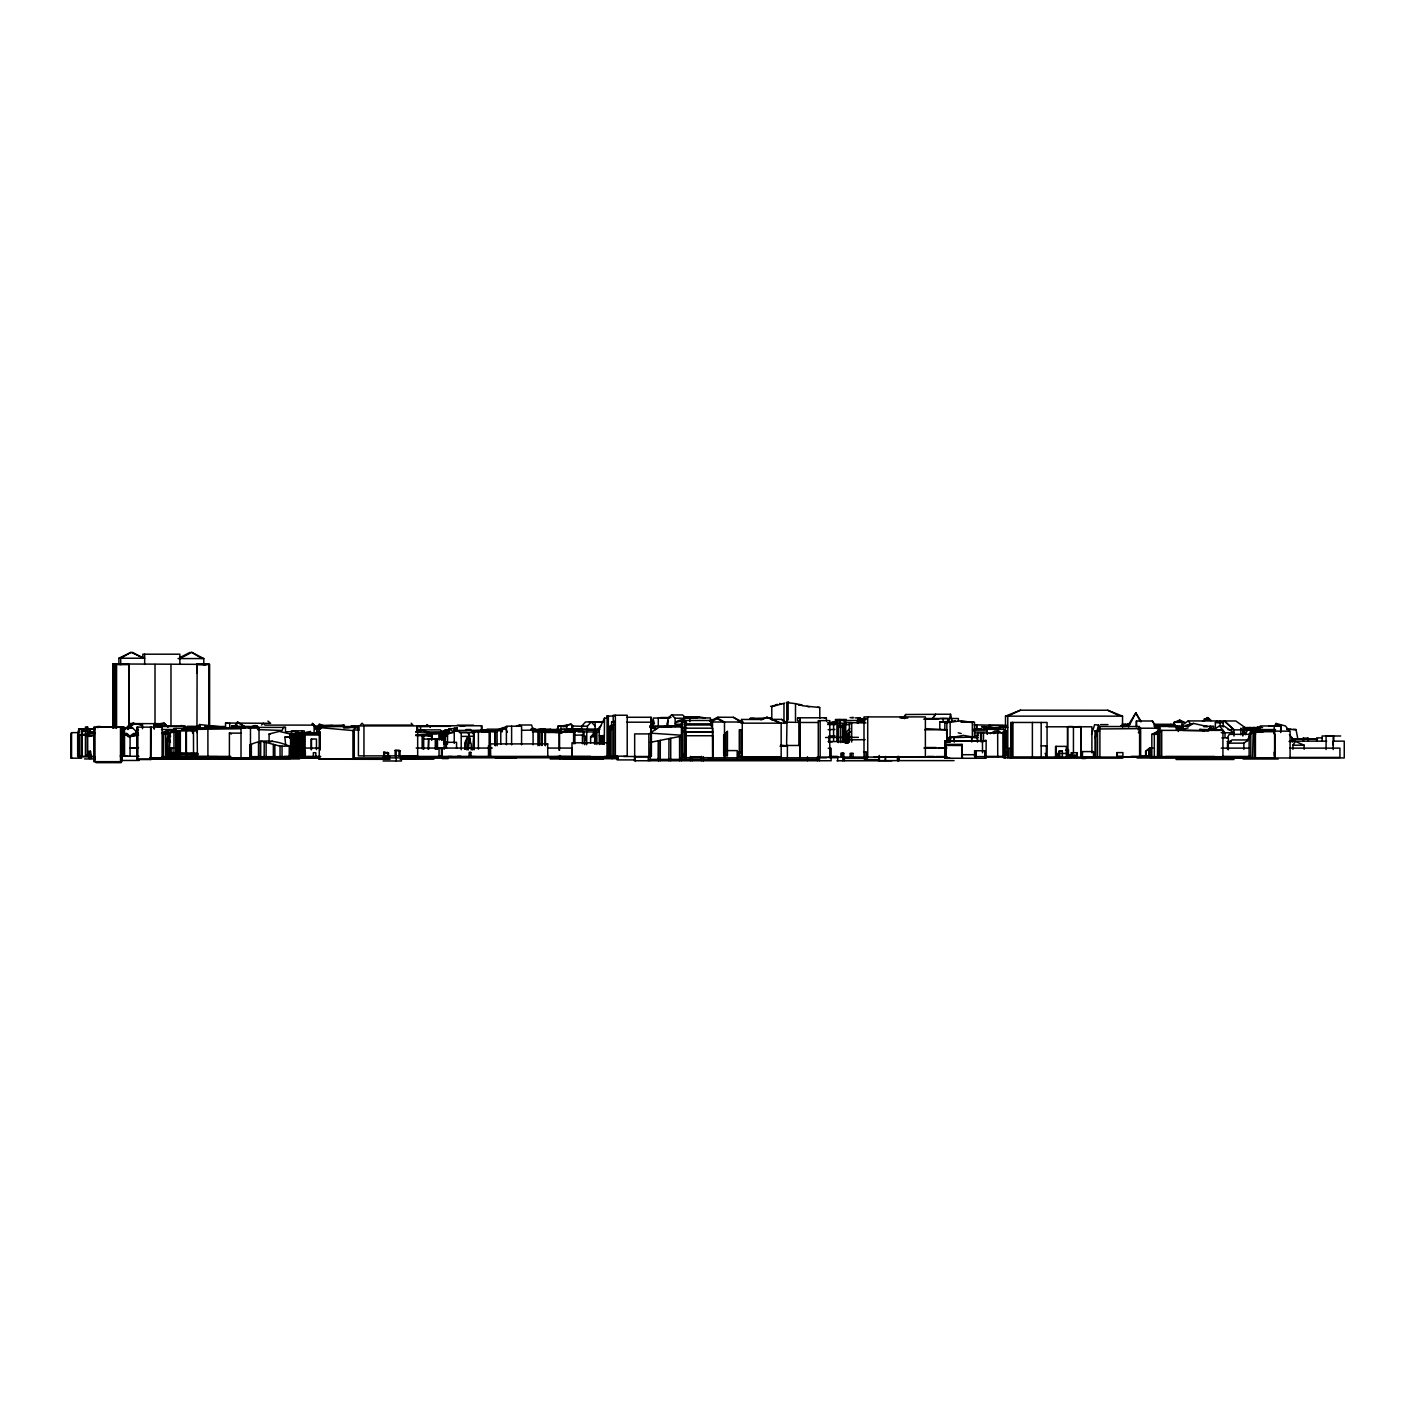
<?xml version="1.0" encoding="UTF-8"?>
<svg xmlns="http://www.w3.org/2000/svg" width="1415" height="1415" viewBox="0 0 1415 1415"><rect width="100%" height="100%" fill="white"/><g stroke="black" fill="none" stroke-linecap="round" stroke-linejoin="round"><path stroke-width="1.5" d="M114.208 727.168L114.208 663.936L114.208 728M946.847 742.397L946.865 729.769L925.605 728.637M196.897 673.222L196.968 664.431M607.902 718.166L604.506 718.166L604.258 744.432M945.556 755.822L945.892 744.378L962.005 744.378L962.395 758.245M961.722 752.851L962.005 744.378M797.423 720.465L797.582 717.812L799.705 717.776L800.147 757.803M1136.068 726.691L1136.422 720.996L1152.394 720.996L1157.912 729.167M114.65 727.098L115.376 716.308M469.426 742.875L469.745 738.099L466.932 738.135L464.792 742.875L464.792 749.26M585.934 740.452L586.252 736.26L583.387 736.26M946.547 733.978L946.865 729.769M1274.278 756.052L1274.084 752.214M1179.951 727.876L1180.11 726.532L1168.595 726.532M166.316 751.153L165.52 757.679L165.52 733.448L168.42 733.731L167.359 742.468M1176.838 729.627L1177.315 726.443L1158.973 726.443L1158.478 756.636M749.968 719.333L750.162 718.396L765.833 718.113M740.894 723.171L741.584 719.457L762.367 719.474L766.948 717.228L781.168 723.171L781.168 757.909M490.28 745.758L488.476 745.758L488.476 755.964L490.28 755.964L490.244 731.926L473.884 731.98L472.716 749.985M626.916 717.264L651.077 717.264L650.299 756.494M198.613 728.46L199.462 724.533L222.102 726.939M949.129 720.571L950.562 714.257L935.686 714.239L931.884 719.298M236.447 726.178L231.759 725.966L231.211 728.247M1210.533 729.574L1210.568 726.461L1209.224 726.62M466.915 749.915L468.507 738.948L469.462 739.214L468.277 749.915M99.669 726.956L121.071 727.045L121.071 762.667L96.043 762.667M1095.015 738.276L1098.518 725.099L1094.644 724.657L1091.549 734.385M838.352 741.973L837.733 727.345L839.166 726.001L840.174 719.952L844.472 719.934L843.535 726.001L845.551 724.126L845.551 720.483M1243.077 734.597L1244.351 730.122L1248.95 729.362M931.884 719.368L935.686 714.239M904.503 718.661L905.742 714.504L935.651 714.327M78.674 731.396L79.311 729.309L93.85 729.291M472.203 730.918L473.459 734.385M124.945 735.11L126.589 733.43L127.792 735.11M466.932 738.135L465.411 749.26M683.923 753.523L682.543 757.697L682.543 720.483M1138.226 729.999L1139.376 726.532L1099.632 726.532L1097.545 732.599L1097.545 757.237M1175.812 727.964L1183.135 727.964L1182.781 729.309M1274.88 757.962L1274.88 734.633L1273.588 731.732L1255.459 731.643L1254.433 734.633L1254.433 757.962M844.26 742.203L844.932 729.981L843.605 729.981L842.827 731.873L843.34 742.203M611.881 729.149L611.598 722.092L613.208 721.491L613.208 715.229L627.216 715.229L627.216 756.176L607 756.176L607.088 715.831L608.344 715.902L608.344 756.176L608.857 755.115L607.601 756.052M608.344 730.211L612.094 729.291L609.989 729.326L609.989 726.249L613.739 724.975L611.598 724.975L609.989 729.326L608.344 730.211L609.175 743.193M1249.127 757.962L1249.127 734.633L1250.736 731.007L1252.169 731.007L1253.124 733.182L1252.576 757.962M1252.169 731.007L1250.807 734.633L1250.807 757.962M780.355 746.289L780.797 745.121L787.394 745.935L780.355 746.289L781.168 745.935M844.684 731.873L845.392 722.446L851.706 722.64M839.166 723.348L840.174 719.952M1274.137 732.775L1275.534 729.556L1243.077 729.698L1240.849 728.389L1240.849 734.739M1255.423 734.633L1255.459 731.643M684.506 753.664L682.702 757.697L682.702 727.841M1245.642 733.377L1248.012 729.627L1235.826 720.978L1188.176 720.925L1182.975 724.657M1154.322 756.618L1154.322 734.244L1159.221 729.68M604.506 718.166L599.217 729.008L599.217 744.538M559.65 729.486L559.65 731.909L560.977 729.326L572.774 729.539M566.584 729.486L580.097 729.486M582.432 743.759L582.432 735.022L583.9 732.139L581.795 730.936L565.328 731.378L581.795 730.936M317.632 729.079L318.941 726.567L355.961 726.549M1128.516 726.939L1135.821 712.912L1141.304 721.685M79.311 729.309L78.196 731.396L78.196 756.83L94.982 756.83M559.65 731.909L560.977 729.486L565.045 729.433M1274.667 725.842L1276.012 723.454L1285.545 726.001L1289.313 730.954M995.806 728.601L984.769 726.656L983.39 729.061C987.758 724.268 1011.619 731.944 990.146 727.168L983.39 729.379M546.544 731.767L547.428 730.246L548.312 731.767M1246.597 741.318L1249.64 736.083M129.49 736.631L130.074 735.659L126.89 735.641M594.477 744.025L595.184 731.856M1227.159 737.976L1229.317 734.332L1250.665 734.332M944.689 756.954L944.831 740.894L977.128 741.106M1127.896 725.736L1135.821 712.912M1304.135 749.313L1304.135 745.192L1295.344 741.425L1292.956 745.192L1292.956 749.313M1245.377 727.894L1250.648 727.611M417.018 731.59L418.221 729.786M234.076 727.204L237.49 722.075L244.034 726.231M235.509 727.275L237.614 722.075M318.357 725.453L319.401 723.967L322.178 725.453M1166.632 725.364L1175.087 724.445M1170.753 725.364L1170.753 724.321M1138.916 732.758L1140.189 730.971L1138.332 732.599M545.907 731.767L547.428 730.246M833.594 741.159L833.594 724.462L834.956 722.57L835.575 724.338M835.434 722.216L836.495 720.766M905.742 714.504L903.424 717.617L899.657 717.635M1182.02 725.17L1183.152 726.284L1188.582 726.355L1193.446 723.419L1207.543 726.567L1203.564 726.479L1213.61 726.196L1213.61 730.105M416.877 731.343L418.132 729.875L440.507 729.875L441.728 733.041M470.824 729.539L465.995 729.556M352.936 758.811L352.936 730.565L355.572 727.505L359.357 728M1215.361 729.645L1215.361 722.64L1216.741 721.066L1218.138 722.658M134.319 723.596L127.845 729.167L132.957 723.348L142.508 725.046L142.508 728.725M127.951 729.574L133.417 723.348M1257.511 727.133L1256.891 727.823L1261.826 731.237L1257.511 727.133L1260.871 727.133M1247.676 730.069L1249.127 728.46L1252.965 728.46M581.671 730.405L581.671 726.178L585.527 721.933L591.258 721.898L595.131 726.178M587.384 730.388L587.384 726.178L591.258 721.898M723.684 735.287L727.434 731.484L727.434 755.734L723.684 755.734L723.684 735.287L727.434 731.484M360.347 725.081L362.099 723.207L363.779 725.081L412.915 725.081L411.234 723.207M590.621 743.123L590.621 736.826L601.269 725.364M845.922 743.123C844.826 731.697 842.473 736.225 849.867 728.513M845.799 733.412L845.038 734.244L846.966 733.483L847.107 734.403M846.966 733.483C844.897 735.765 848.151 731.944 847.673 734.403M847.673 733.518L848.027 743.123M938.393 748.199L946.352 747.969M124.785 729.433L130.41 723.596L133.205 723.596L127.845 729.167M850.185 731.413L847.956 733.731L849.389 733.943L849.814 738.117M848.027 733.536L850.185 732.156M846.506 733.448L846.382 743.123M317.862 732.935L319.047 731.732L320.232 732.935M261.58 725.011L263.332 723.242L264.994 725.099L314.112 725.117L314.112 733.483M312.45 724.232C315.916 724.126 314.519 734.58 314.979 726.107L312.078 723.967M79.346 732.634L71.564 732.634L70.75 734.173L70.75 758.175L81.645 758.175M1229.157 756.707L1151.828 756.618L1151.828 734.35L1157.452 734.314L1160.229 731.59M1203.97 721.314L1207.932 717.582L1211.152 720.518L1204.147 718.926L1208.817 718.785L1207.225 717.582L1202.502 721.279M1157.452 756.618L1157.647 734.137M549.763 729.521L550.789 729.415L543.979 729.521M838.635 742.61L838.635 727.31L842.827 727.328L844.277 726.001L844.277 729.91M1151.509 756.247L1145.602 756.247L1145.602 751.453L1150.006 748.04M497.072 730.83L498.664 729.875M1154.375 734.208L1159.433 729.822M671.63 714.946L675.132 718.236L686.134 718.236L682.631 714.946L671.63 714.946L667.968 718.077L667.968 727.168M1145.602 751.453L1149.599 748.04L1153.048 748.128M506.959 727.469L502.75 727.664L495.445 731.06L495.445 745.723M135.592 732.174L138.493 729.822L136.548 729.822M1183.152 725.647L1179.862 727.876L1183.152 725.647L1183.152 729.786M124.113 734.456L125.457 733.43M1128.94 723.861L1127.596 724.427L1129.966 723.861M609.989 726.249L611.598 724.975M594.477 733.041L599.217 731.856M1176.926 722.34L1179.756 720.164L1184.815 722.34L1174.132 722.34L1174.132 726.532M129.915 736.065L133.488 733.536L135.716 733.536L132.126 736.083M181.58 729.592L240.267 728.725M838.635 727.31L842.226 726.284L842.226 723.1L840.086 723.1L840.086 726.284M837.733 727.345L842.226 726.284M1227.513 743.14L1232.058 739.939L1248.419 739.939L1243.873 743.14L1227.513 743.14L1227.513 749.366M1123.705 725.718L1125.438 724.515L1127.525 725.718M230.822 756.424L167.235 756.335L167.235 738.365L169.358 738.135M1213.026 730.193L1219.518 725.877L1223.869 725.877L1233.738 732.793L1221.216 732.687M170.684 736.101L167.235 738.365L168.562 738.152M253.427 726.178L257.848 726.585L255.408 725.541M83.22 730.476L81.504 731.219L83.22 730.476L94.221 732.616L89.941 731.962L89.941 728.76M1208.799 729.981L1209.772 728.371L1212.761 728.371L1213.946 729.981M723.49 722.004L716.379 718.236L717.971 717.228L733.341 717.299L742.256 722.004L742.256 757.909M179.864 658.559L191.715 652.333L203.795 658.559L203.795 664.661L196.225 664.431L203.795 664.396M1202.874 731.166L1204.943 730.069L1203.281 731.166L1203.281 729.981M724.498 757.821L724.498 722.004L717.688 718.236L710.949 722.021M1248.932 729.645L1252.169 727.752L1245.076 727.752M1122.413 725.718L1125.438 724.515M118.895 664.537L118.895 658.223L144.666 658.223L130.976 652.35L120.717 658.223L120.717 664.537L128.429 664.431L120.717 664.36M990.182 733.695L994.904 730.989L998.495 730.989L1002.121 733.235M993.861 733.642L998.495 730.989M709.87 721.066L717.971 717.228M124.131 729.751L127.155 728.106L132.851 728.23L138.299 733.412M179.758 657.674L190.123 652.333M165.555 733.483L162.212 733.483L169.234 729.875L175.248 731.095M162.212 733.483L170.189 729.875M168.208 753.346L197.711 753.452L197.711 754.637L171.127 753.629L168.208 754.531L168.208 753.346L173.585 752.568L174.929 754.39M168.208 754.531L197.711 754.637M415.922 731.608L419.459 729.804L422.997 729.892L428.657 732.634M418.469 732.298L423.35 729.804M1209.772 728.371L1208.569 728.973L1213.946 728.973L1208.835 728.955M562.922 725.842L570.51 724.285L571.766 725.382L571.766 729.132M118.895 658.223L130.976 652.35M1151.828 734.35L1157.01 731.838M565.452 732.439L568.211 731.095L571.253 732.439M441.073 731.467L448.431 729.804M771.794 719.828L771.794 706.598L772.767 706.156M1122.537 727.098L1122.537 716.149L1107.697 710.242L1020.445 710.188L1007.781 716.149L1007.781 757.786M168.898 730.069L161.964 733.129L168.668 730.175M696.658 717.936L698.939 716.91L705.342 717.936M562.922 726.62L570.51 724.285M997.168 729.486L999.468 728.46M760.828 719.775L766.912 717.228L780.355 723.171M1249.87 729.645L1253.159 728.265M1179.756 720.164L1174.132 722.34M516.475 726.178L519.429 724.993L531.615 724.993L533.084 730.052L533.084 744.838M1005.499 757.786L1005.499 716.149L1020.445 710.188M165.52 733.766L174.098 732.103M1185.31 725.506L1193.446 723.419M1004.367 748.004L1007.268 747.297L1004.367 748.004L1005.446 753.859M775.314 705.112L777.33 704.334M254.311 725.541L252.861 726.178L256.84 726.107M428.179 749.366L428.639 738.825L435.289 738.825L435.289 749.243M428.179 739.001L435.289 738.825M786.422 702.548L795.513 703.662L795.478 720.907M611.598 722.092L615.348 721.491L613.208 721.491M779.718 703.45L781.487 703.962M443.85 733.66L439.304 735.252L439.481 739.461M771.794 706.598L784.618 703.184M206.944 758.935L210.782 757.609M440.507 739.461L440.507 735.252C441.816 733.624 438.756 737.356 440.171 739.231M440.507 735.252L442.842 734.88L442.842 736.048L442.364 733.961L454.25 732.227L442.329 734.067L445.973 733.66L445.973 736.048M304.172 756.671L304.19 730.812L291.366 730.812L291.366 732.139L294.267 731.396L304.915 734.049L304.915 756.671L249.854 756.671L249.854 745.051C261.085 739.054 274.103 740.434 285.671 744.644L284.839 737.18L291.561 737.003L284.839 737.18M269.098 742.327L272.511 741.159M675.698 722.393C695.773 717.883 672.815 719.138 675.698 724.285L682.861 724.285M534.941 730.936L536.214 730.511M786.793 702.406L786.793 719.97M1261.349 732.263L1265.187 731.06M296.991 757.644L301.13 756.371M532.411 731.803L549.851 732.404M225.551 727.381L225.551 723.03L227.992 723.313M559.067 750.18L559.067 733.005L567.309 730.706L574.897 732.121L574.897 743.759M531.085 729.68L534.658 728.707M611.846 758.617L615.879 757.556M565.186 731.626L559.756 731.962L559.756 730.565L557.333 730.529L559.562 732.74L562.409 732.74L559.756 730.565M269.098 742.291L269.098 734.014L279.321 731.396L290.358 734.067L290.358 738.17M984.769 728.619L989.315 727.469M559.756 731.962L573.358 731.131M1182.799 729.256L1188.122 727.929M86.846 736.401L94.522 734.81M572.491 729.185L570.899 729.521L582.096 730.865M221.695 727.628L223.163 727.628M302.633 733.112L310.646 731.431M650.051 742.415L668.959 738.612L668.888 760.739M712.576 757.697L712.417 720.483L681.446 720.483L681.499 760.739L681.429 736.154L668.959 738.612M569.714 732.103L578.24 730.476L566.141 732.103M955.231 720.73L944.76 722.711L946.865 722.711L946.83 742.397M554.963 732.369L562.038 732.404M948.704 742.291L948.704 738.099L963.491 735.358L975.041 737.392M954.046 741.814L954.046 737.48C956.911 737.18 949.288 737.25 954.789 737.286M153.97 728.866L153.97 724.904L164.14 723.136L166.828 725.7M342.076 725.612L344.411 725.188L321.081 725.647L332.613 725.417M82.282 735.234L81.398 735.393L84.918 734.756M156.994 758.935L163.114 757.839M81.398 734.986L93.178 732.882M86.651 734.456L95.123 732.935M136.388 735.11L128.04 736.614L128.04 735.093L123.706 735.093M130.074 736.631L138.564 735.11M599.925 729.273L582.343 729.486M603.321 744.255L603.321 735.623L602.047 735.835L602.047 744.396M828.553 722.977L835.045 721.827M829.526 722.941L835.805 721.827M582.697 729.804L574.455 729.379L580.097 729.786M946.865 722.711L961.581 720.73L972.335 722.605M221.695 727.115L223.163 726.868M223.163 726.815L220.086 727.611L225.94 727.611M198.878 758.475L203.088 757.768M981.621 741.071L986.114 740.487L986.114 758.281L944.831 758.245L944.831 740.894M88.827 736.454L93.16 735.765M445.973 733.66L443.974 733.961L443.974 736.048M949.571 757.644L945.556 758.245L945.556 740.947M795.283 703.626L799.723 704.529M1058.809 751.312L1062.347 750.905L1062.347 756.565L1058.809 756.565L1058.809 751.312L1062.347 750.905M208.783 725.966L208.783 664.024L203.795 664.661L208.783 664.396M1065.513 750.251L1068.484 750.003L1068.484 757.184L1068.643 754.973M1066.397 750.251L1068.484 750.003M122.238 755.097L122.238 726.797L118.701 727.222M321.081 725.647L323.434 725.417M1006.171 747.297L1006.171 731.661L1003.27 731.838L1003.27 757.786L1122.537 757.786M939.79 721.915L947.926 721.615L939.79 721.915L939.79 728.637M428.639 733.854L428.869 735.623M1254.822 733.076L1253.124 733.182M445.654 733.925L442.329 734.19L445.973 734.067M415.692 734.863L428.869 733.837M1243.697 728.424L1247.535 728.124L1249.127 729.999M949.094 742.291L949.094 737.445L952.684 737.162M851.812 717.582L853.227 717.493M203.636 664.537L208.783 664.024M949.094 737.445L954.789 737.144M670.728 738.259L670.728 760.739M1249.445 729.999L1259.421 729.397L1249.516 730.016M474.98 730.812L475.971 730.847M833.594 724.462L836.955 724.25L836.955 741.159M1280.911 731.697L1280.911 725.471L1268.76 726.178M89.941 731.962L90.224 728.76M473.194 730.865L486.088 730.423L482.126 730.565M261.227 741.159L280.046 746.147L290.57 746.165L284.839 744.644M845.551 724.126L843.535 724.215L844.684 724.215M855.332 717.918L860.408 717.67M948.704 738.099L949.889 742.291M477.934 730.812L476.431 730.847M954.099 737.48L954.382 741.867M138.617 747.615L130.056 748.004L138.086 748.287M454.71 730.812L456.532 730.759M458.089 730.83L454.516 730.37M521.587 730.335L533.084 730.052M437.076 733.66L433.008 733.713M574.897 735.199L582.432 735.022M349.222 727.646L343.65 727.752M427.047 733.607L448.962 733.66L449.015 728.76L454.25 728.637L461.202 733.306L461.202 749.738M954.382 737.551L971.627 737.144L971.84 741.902M971.84 737.604L977.641 737.463M249.854 745.051L250.402 756.671M679.571 736.507L679.571 760.739M1251.055 729.592L1247.535 728.124M234.978 726.196L237.296 726.16M923.765 719.174L939.171 718.926M1202.555 730.246L1203.723 730.228L1199.637 729.397L1218.421 729.981M610.502 728.849L608.857 730.175L608.857 756.052M555.441 731.926L549.551 732.015L555.794 732.015M944.849 729.433L944.849 721.915M481.082 729.928L487.255 729.857M1227.035 741.601L1231.085 741.548M361.267 758.811L319.277 758.811L319.277 727.558L352.936 730.565M292.392 756.671L292.392 734.067L289.951 733.925L289.951 738.17M291.95 756.671L292.021 733.925L297.539 733.925L298.6 734.049L298.6 756.671M481.896 732.263L487.45 731.98M767.337 717.9L771.228 717.865M824.167 717.812L825.953 717.794M530.908 729.043L534.941 729.008L532.624 728M845.392 722.446L845.71 724.639L849.849 724.604M1139.588 757.237L1139.588 728.637L1099.897 728.955L1099.632 726.532M946.83 718.519L940.427 718.502M828.907 741.778L832.285 741.743M577.833 729.397L598.793 729.857M294.019 756.671L294.072 733.925L294.444 756.671M298.158 756.671L298.211 733.925L299.609 733.907L300.652 734.031L300.652 756.671M716.379 718.236L717.688 718.236M667.968 720.536L666.836 724.409M173.78 732.086L167.483 732.121L163.291 733.766L168.42 733.731M1176.183 729.309L1183.471 729.291L1183.135 727.964M544.315 731.997L555.547 731.962L551.302 729.592M461.962 736.401L469.426 736.366L468.259 732.722L460.07 732.722M474.644 732.652L468.241 732.652L469.426 736.242L473.654 736.225M669.808 726.019L680.35 725.983L683.427 727.452M1068.272 726.549L1072.623 726.532M566.601 729.203L572.279 729.185M1228.061 729.68L1233.986 729.68L1233.986 736.065M1006.171 731.661L1005.039 731.201L1007.268 731.201M315.722 732.864L318.393 733.748M269.098 734.014L270.406 734.014M828.146 741.584L842.597 741.548M174.929 753.187L197.711 753.452M207.669 758.935L208.783 758.935M178.042 658.559L203.795 658.559M112.952 728.018L112.952 663.936L118.719 663.936M202.15 663.883L206.201 664.519M112.952 663.936L209.615 664.396L209.615 725.966M607 716.061L614.145 716.061M1005.499 716.149L1122.537 716.149M684.046 716.91L698.939 716.91M660.327 717.547L670.993 717.547M683.799 717.547L696.587 717.547M797.582 717.812L826.289 717.776L826.572 721.031M669.313 718.042L653.27 718.042L653.27 726.143M684.825 717.936L710.436 717.936L710.436 721.473M901.125 718.059L907.811 718.059M750.109 718.396L754.177 718.396M925.605 718.502L958.38 718.502L958.38 721.332M857.543 718.696L866.316 718.678M864.3 719.333L860.002 719.333L865.892 719.474M846.258 719.474L835.434 719.474L835.434 724.462M858.445 720.182L858.445 722.021L864.936 722.021L858.268 721.65L857.331 722.924L857.826 718.962L858.445 720.182L864.936 720.182M836.955 720.483L858.905 720.483M590.179 722.057L604.223 722.057L589.365 722.057M743.034 722.004L711.321 722.004L711.321 726.231M960.838 721.809L973.042 721.809M623.714 756.494L651.395 756.494L651.395 722.198L626.81 722.198M682.543 722.269L686.523 722.269M738.418 722.216L742.61 722.216M798.874 745.475L798.874 722.375L785.201 722.163L786.988 720.695L786.581 746.289M961.422 722.128L974.475 722.128L974.475 737.427M800.147 722.481L818.524 722.481M1215.361 722.64L1223.179 722.658L1223.179 726.992M827.474 722.835L836.23 722.835M849.389 742.291L849.389 722.64L865.927 722.924M164.14 723.136L168.031 727.275M225.551 723.03L270.619 723.313L267.93 721.084M712.417 723.843L685.497 723.843L685.78 757.697M1122.077 724.232L1128.303 724.232M1154.463 724.232L1174.556 724.321M827.687 724.533L834.921 724.533M1100.499 724.622L1107.945 724.622M153.97 724.904L154.412 728.866M685.638 724.993L712.576 724.993M974.121 724.834L1003.182 725.488M1166.632 724.728L1163.059 725.364M142.508 725.046L132.957 723.348M457.24 725.188L473.565 725.188M181.368 725.435L185.542 728.071M651.024 725.524L652.138 725.524L653.27 719.74L654.438 723.79M988.731 725.488L1006.348 725.347M155.986 725.824L170.065 726.072M650.139 725.665L652.563 725.665M1129.046 725.718L1120.627 725.736L1128.321 725.983M154.447 726.072L185.259 726.072L185.259 729.061M314.979 726.107L331.34 726.037M351.132 725.93L417.673 725.913L417.673 755.875L358.419 755.875L358.419 725.913M839.166 726.001L844.277 726.001M1002.298 725.983L1006.33 725.983M1165.589 726.125L1183.117 726.125M1280.699 725.966L1260.252 725.966L1260.252 730.335M100.766 726.532L97.228 726.532L97.317 727.54L100.766 726.921M187.222 726.319L200.293 726.319M204.644 726.319L208.995 726.319M231.759 726.178L257.3 726.603L256.274 726.107M319.719 726.355L335.09 726.355M427.56 726.337L450.483 726.337M460.211 726.266L464.598 726.266M581.671 726.178L587.384 726.178M649.892 726.231L682.401 726.231M1122.449 726.443L1126.163 726.337M157.719 726.496L184.994 726.496M208.942 726.514L225.392 726.514M419.088 726.585L428.091 726.585M672.054 726.496L651.661 726.496L655.658 729.486L655.658 727.381L649.733 727.381M984.769 726.656L981.462 726.656L990.005 728.194M1154.693 726.479L1158.567 726.479M87.73 727.009L85.431 727.009L85.431 755.239L87.73 755.239L87.571 727.009M122.238 726.797L122.221 760.456M681.659 726.956L659.549 726.956L650.051 733.112L681.499 735.216M1045.933 726.797L1091.902 726.797L1091.902 752.815M185.241 727.222L200.028 727.133M1007.763 727.186L999.043 727.186L998.477 728.813M285.476 730.423L285.476 727.381L249.783 727.381L249.075 728.477M343.456 727.505L358.19 727.505M995.24 727.611L1006.03 727.611M1242.848 727.593L1262.569 727.593M197.127 732.192L197.127 727.805L245.255 727.805M454.25 727.876L457.452 727.876M682.631 727.841L686.523 727.841M1154.799 727.894L1160.017 727.894M123.653 728.23L132.851 728.23M712.877 757.697L712.736 728.194L685.78 728.194M1138.191 728.212L1159.946 728.212M998.689 728.513L1000.122 728.513M94.982 728.76L78.674 728.76L78.674 735.623M974.687 728.813L981.267 728.813M994.391 728.813L998.76 728.813M981.073 728.955L976.863 728.955L976.863 724.834M487.078 729.167L503.351 729.238M973.573 729.344L1003.359 729.344L1006.914 731.82M1286.996 729.149L1291.046 729.149M161.487 729.503L174.717 729.503M185.595 729.433L198.135 729.433M531.739 729.468L562.056 729.486M563.842 729.486L598.74 729.521M828.146 729.698L834.921 729.433M1286.73 729.433L1296.016 729.574L1297.608 737.657M560.075 757.768L354.139 757.909L354.139 729.999L359.392 729.999M924.773 729.769L946.83 729.769M532.252 730.034L545.27 730.034L542.706 729.468M448.767 730.158L444.345 730.335L449.528 730.741M467.18 730.565L456.921 730.565L456.921 727.876M470.788 730.565L487.857 730.317M423.35 730.777L422.997 729.892M453.985 730.618L479.455 730.565M498.381 730.83L483.311 730.83L484.761 732.316M1095.015 757.379L1095.015 730.847L1098.854 730.847M197.41 730.918L175.655 730.918L175.796 757.644M496.683 731.007L474.237 731.007L474.237 749.72M532.5 730.918L557.899 731.007M1252.275 731.06L1290.091 731.166L1290.091 757.962M285.335 731.75L291.402 731.75M682.702 731.484L683.87 731.484M424.801 732.015L449.829 732.015M491.695 731.873L496.683 731.873M578.151 731.944L595.202 731.944M842.827 731.873L845.71 731.873L845.71 724.639M1003.27 731.838L1004.367 731.838L1004.367 757.786M415.692 732.156L428.639 732.156L428.639 736.26M553.513 732.174L557.439 732.174M685.921 732.121L712.877 732.121L685.78 731.714L686.045 757.697M303.517 732.652L320.002 732.864M545.111 745.51L545.111 732.333L559.739 732.581L557.333 730.918M427.896 732.705L447.688 732.546L448.962 733.66M974.705 732.899L1004.226 732.899M229.407 758.015L229.407 733.129L241.01 733.129M303.889 733.147L318.552 733.147L320.232 735.004L304.083 735.004M303.517 733.288L317.738 733.589L302.916 733.589M292.392 734.049L292.162 756.671M300.281 756.671L300.281 733.925L302.775 734.049L302.722 756.671M1158.478 733.89L1157.895 756.636M123.901 734.456L128.517 734.456M974.652 735.252L978.473 735.252M415.869 735.623L430.726 735.623M603.321 735.623L599.341 735.835L600.614 735.623L600.614 744.255M685.921 735.747L713.019 735.747L713.019 757.697L681.446 757.697M447.511 736.048L441.816 736.048L442.028 740.116M835.08 735.959L828.907 735.959L828.907 742.38M1340.695 735.995L1322.141 735.995L1322.141 741.142M590.621 736.826L595.184 736.826M975.678 737.233L977.624 737.445M1221.906 737.887L1228.344 737.887L1228.344 749.826M1322.335 737.887L1316.622 737.887L1316.622 741.142M423.686 739.09L444.133 739.054L444.133 749.349M1317.153 738.913L1292.39 738.913L1317.489 739.019M944.689 741.106L985.176 740.947M1290.126 741.142L1326.686 741.142M1289.03 741.425L1295.344 741.425M258.503 742.079L258.503 756.671M443.496 742.309L456.55 742.309L456.55 748.358M266.108 742.468L266.108 756.671M608.061 742.804L571.996 742.804L571.996 756.724M547.8 743.901L490.492 743.901L490.634 756.3M274.846 744.785L274.917 756.671M1292.691 745.192L1304.135 745.192M786.581 745.475L799.758 745.475M945.91 744.432L946.211 745.422L962.395 745.51M1041.175 745.882L1047.065 745.882M925.304 747.527L936.093 747.527M174.54 748.057L170.278 748.057L170.278 756.424M302.81 748.057L320.02 748.057M416.222 748.057L492.279 748.057M547.552 748.075L572.085 748.075L572.085 756.53M923.907 748.04L946.847 748.04M1010.788 748.146L1009.072 748.146L1009.072 757.626L1123.475 757.626M1221.216 748.128L1249.41 748.128M1289.755 748.128L1339.934 748.128L1339.934 757.414L1289.755 757.414M828.235 748.305L831.136 748.305L831.136 760.739L634.451 760.739L634.539 756.424M395.156 755.875L395.156 750.392L398.995 750.375L400.038 750.817L400.038 755.875M725.612 750.587L737.18 750.587L737.18 757.821M395.156 750.392L400.038 750.817M985.141 750.746L974.581 750.746L974.581 756.618L985.141 756.618M303.447 751.56L305.357 751.56L305.357 755.132L303.447 755.132M1080.918 751.595L1093.494 751.595L1093.494 756.99L1080.918 756.99M741.601 751.878L738.435 751.878L738.435 756.406L742.203 756.441M864.034 751.931L866.475 751.931L866.475 756.671L864.034 756.671M383.713 752.232L388.506 752.992L388.506 755.981L383.713 755.981L383.713 752.232L388.506 752.992M1117.125 752.603L1122.926 752.603L1122.856 756.176L1117.125 756.176L1117.125 752.603L1117.213 756.176M742.203 752.851L739.108 752.851L739.108 756.441M1057.942 753.452L1057.942 757.184L1057.854 753.452L1066.397 753.452M961.616 754.708L976.297 754.708M120.434 755.168L124.555 755.168L124.502 727.151L93.744 727.151L93.797 761.677L121.761 761.677L121.708 727.151M1140.313 755.805L1151.368 755.805M120.788 756.105L127.969 756.105M94.522 756.282L77.666 756.3L77.666 734.933L82.158 734.933L82.282 756.3M120.222 756.264L138.9 756.264M284.22 756.406L320.763 756.406M402.514 756.424L590.727 756.406M604.506 756.459L617.948 756.459M829.615 756.406L837.485 756.406M927.515 756.441L934.466 756.494M985.689 756.424L1004.597 756.406M1131.239 756.406L1139.34 756.406M1165.589 756.512L1214.795 756.512M1222.719 756.441L1250.524 756.441M161.964 756.636L218.052 756.636M405.574 756.777L428.639 756.777M448.06 756.547L452.093 756.547M469.019 756.583L475.192 756.583M557.333 756.547L617.842 756.724M690.838 756.76L701.38 756.76M742.751 756.901L780.691 756.724L780.85 758.086L742.61 758.086L742.61 756.724L780.85 756.901M936.076 756.547L943.876 756.547M1120.291 756.76L1139.199 756.671M258.184 756.919L261.97 756.919M284.857 757.007L320.232 756.954M383.217 756.919L389.974 756.919M402.479 756.954L408.351 756.954M411.164 756.848L414.029 756.848M459.521 757.06L474.874 757.06M559.013 756.848L617.966 757.131M946.865 757.113L818.277 757.078L818.277 720.624L829.791 720.624L829.791 757.078M984.645 757.043L1004.473 756.919M1010.735 757.06L1047.065 757.06L1045.101 753.346M1126.764 757.078L1233.738 757.078M206.484 757.22L209.155 757.22M416.24 757.131L475.635 757.131M500.786 757.255L533.084 757.255M560.092 757.29L618.09 757.22M828.907 757.343L837.68 757.326M873.939 757.202L946.847 757.202M1045.933 757.149L1140.189 757.237L1140.189 730.971M1249.41 757.414L1149.723 757.414L1149.723 748.128M230.84 757.644L163.291 757.679L163.291 733.43M284.574 757.644L319.401 757.644M401.842 757.573L444.133 757.573M828.978 757.609L837.804 757.609M150.061 757.75L259.033 758.015M581.671 757.856L617.152 757.856M708.154 757.821L826.696 757.803M1137.041 757.998L1344.25 757.962L1344.25 741.142L1333.195 741.142L1333.355 745.351M149.795 758.157L205.706 758.157M248.863 758.104L319.472 758.051M495.445 758.122L516.316 758.122M1031.093 758.104L1069.439 758.104M1233.013 758.033L1248.012 758.033M1253.106 758.21L1273.96 758.21M149.99 758.44L290.5 758.475M442.188 758.599L448.237 758.599M568.901 758.316L617.701 758.316M844.366 758.405L867.448 758.405M1081.927 758.511L1085.553 758.511M150.503 758.776L162.124 758.776L162.124 727.151L136.813 727.115L136.866 759.094L299.644 758.935M182.924 758.758L188.089 758.758M219.184 758.847L249.128 758.847M562.109 758.635L618.337 758.617M84.546 758.935L95.017 758.935M400.109 759.165L422.926 759.165M550.117 758.971L603.374 758.971M1243.077 759.006L1278.223 759.006M318.764 759.201L389.992 759.342M400.604 759.201L433.839 759.201M650.051 759.395L819.409 759.395M138.546 759.537L150.963 759.537M864.37 759.625L879.157 759.625L879.157 755.451M1176.024 759.501L1233.986 759.501M635.211 759.908L617.135 759.908L617.135 755.628M120.735 760.456L139.112 760.456M878.167 760.616L954.064 760.616M836.955 760.775L891.857 760.775M383.111 760.987L401.418 760.987L401.418 756.866M771.263 719.368L781.699 719.386L786.581 723.171L742.256 723.171L741.584 719.457M130.41 723.596L163.963 723.666L160.85 723.649M567.185 725.86L558.554 725.842L556.997 729.503M257.53 729.627L282.151 730.423L283.354 727.398L285.476 727.381M1095.015 730.847L1099.543 731.237M428.427 736.171L431.663 736.189M985.176 740.487L986.114 740.487M918.158 756.724L946.83 756.777M925.746 756.795L905.565 756.848M850.079 717.635L853.723 717.635M663.83 726.549L680.35 725.983M218.653 727.982L225.091 728M581.353 729.379L572.774 729.344L572.774 726.001L571.289 723.985M1262.463 732.068L1251.125 732.033L1250.736 731.007M553.548 731.697L556.838 731.697M302.403 756.671L302.403 733.925L304.915 734.049M442.842 734.88L444.363 733.66M290.57 746.165L289.279 746.165L289.208 756.671M1153.879 726.001L1168.949 726.072M352.6 726.408L354.705 726.408M170.03 730.069L172.63 730.706L169.234 729.875M168.562 730.069L173.532 731.077M973.821 730.901L987.033 730.971L987.546 734.049M1212.761 729.22L1210.586 729.203L1210.568 726.461M598.032 729.68L588.693 730.175M1208.569 730.989L1182.781 730.405M1289.401 734.703L1292.32 738.011L1292.32 742.044M572.774 726.001L583.493 726.355M115.747 664.36L120.717 664.537L115.747 663.936L115.747 728.141M1296.016 729.574L1293.027 729.433M543.643 729.645L538.284 729.397L536.78 730.6L541.68 728.707L545.748 729.468M1188.14 725.665L1188.14 724.745L1188.582 725.7M235.509 725.241L235.934 727.275M497.125 745.723L497.072 729.698L501.865 729.662A9.127 1.026 -17.9 0 0 504.536 729.061M448.82 730.565L445.955 730.565M559.067 733.005L568.494 730.706L574.897 732.121M857.331 721.544L858.268 722.924M321.346 728.495L319.277 727.558M116.95 664.307L113.908 663.936L113.908 727.062M809.274 706.793L806.78 706.315M542.387 729.043L544.917 729.521M82.671 730.476L90.224 731.944M802.588 705.501L798.856 704.723M798.431 704.829L800.695 705.307M819.798 718.307L819.798 707.482L805.17 706.085A15.565 2.812 0.8 0 1 802.765 705.643L800.925 705.095M149.619 757.52L156.092 758.935M502.36 731.75L497.107 729.68M289.951 733.925L289.987 738.17M291.738 733.996L291.561 756.671M282.027 746.147L282.027 756.671M431.345 736.808L431.345 733.554L431.876 739.886M501.865 731.307L498.328 729.68M294.267 731.396L300.263 733.394M566.389 729.132L567.822 729.68M1073.437 757.184L1067.671 754.973L1075.17 754.973L1075.17 757.184M295.682 756.194L299.379 757.644M229.407 733.129L231.441 733.978M1223.179 722.658L1219.73 721.066L1220.438 726.974M1107.697 710.242L1118.416 715.3M651.661 727.381L655.658 729.486M132.585 652.35L141.129 657.232M191.715 652.333L201.974 658.559M1212.761 728.371L1213.734 728.973M733.341 717.299L740.894 722.004M430.195 726.815L426.729 724.745L430.319 727.027M237.49 722.075L244.247 726.461M449.015 728.76L453.72 731.891M1124.501 724.515L1126.234 725.718M1003.359 729.344L1006.489 731.75M155.685 726.072L165.29 726.072M1179.456 720.164L1182.02 722.34L1182.02 726.532M1224.346 720.925L1233.986 729.68M1224.311 720.978L1233.986 729.857L1241.362 729.875L1240.849 728.389M1258.112 731.201L1254.203 727.416L1249.18 729.592L1249.18 728.424M781.699 719.386L784.034 721.915M312.467 723.242L314.112 725.117M1219.518 725.877L1225.001 732.793L1225.001 737.215M1188.176 720.925L1190.917 724.392M165.52 733.448L165.732 757.679M197.127 727.805L197.41 757.644M126.589 733.43L127.598 735.11M839.803 720.713L839.82 719.474M1276.012 723.454L1277.25 725.683M1152.394 720.996L1156.586 728.584M1135.874 712.912L1140.455 721.685M318.941 726.567L320.285 729.273L320.285 726.302M798.131 720.695L798.874 722.375M547.004 730.246L547.658 731.767M583.9 732.139L584.466 744.626M1292.726 739.391L1292.178 738.082L1291.842 741.142M844.932 729.981L845.71 731.873M519.429 724.993L519.924 726.178M1273.588 731.732L1274.685 734.633M168.969 738.4L170.437 742.38M469.462 739.214L471.213 744.166L471.213 749.915M843.605 729.981L844.277 731.873M90.33 751.312L91.356 758.387L88.897 758.387L88.897 754.46M1098.518 725.099L1099.72 728.866M946.211 745.422L946.228 758.245M844.472 719.934L845.551 723.348M89.941 751.312L90.931 758.387M468.507 738.948L469.55 742.433M1244.351 730.122L1245.642 734.597M128.04 735.093L128.464 736.614M950.562 714.257L951.994 720.571M507.313 732.209L505.208 727.062L500.786 731.59L500.786 744.414M199.462 724.533L200.311 728.46M1158.973 726.443L1160.017 731.484M1177.315 726.443L1178.324 731.52M1180.11 726.532L1180.411 727.876M1005.499 748.004L1006.914 755.822M1139.376 726.532L1139.588 728.637M440.171 734.951L440.613 739.231M469.745 738.099L470.081 742.875M651.077 717.264L651.395 722.198M1136.422 720.996L1136.793 726.709M1080.901 726.797L1080.918 757.149L1081.113 726.62L1073.207 726.797M1333.814 741.142L1333.814 735.906L1326.085 735.906L1326.085 749.543M1333.195 735.906L1333.195 749.543M1308.327 741.142L1308.327 738.152L1302.967 738.152L1302.967 741.142M1307.796 738.152L1307.796 741.142M1303.516 738.152L1303.516 741.142M1280.699 725.471L1280.699 732.528M1274.597 731.166L1274.597 757.962M1274.243 725.966L1274.243 730.335M1255.423 731.024L1255.423 757.962M1243.873 743.14L1243.873 749.366M1243.077 729.698L1243.077 734.067M1242.794 729.45L1242.794 736.048M1222.931 756.636L1222.931 730.37L1160.017 730.37L1160.017 756.636M1161.715 730.37L1161.715 756.636M1151.262 748.128L1151.262 757.414M1148.768 749.189L1148.768 756.247M1146.15 751.436L1146.15 756.247M1140.649 728.212L1140.649 755.805M1099.897 728.955L1099.897 757.237M1095.776 731.237L1095.776 757.237M1082.475 751.595L1082.475 756.99M1076.797 756.3L1076.797 752.709L1076.603 756.3M1073.437 726.62L1073.437 752.815M1072.199 752.709L1072.199 756.3M1067.671 726.815L1067.671 757.184M1067.529 726.815L1067.529 750.675M1066.397 757.184L1066.326 746.377L1055.537 746.377L1055.537 757.184M1059.605 751.312L1059.605 756.565M1056.262 746.377L1056.262 757.184M1047.065 757.149L1047.065 722.464L1010.735 722.464L1010.788 757.626M1046.393 745.882L1046.251 757.06M1041.175 722.464L1041.175 757.06M1032.384 722.411L1032.384 757.06M1012.945 722.411L1012.945 757.06M1012.22 722.411L1012.22 757.06M1003.359 732.899L1003.43 757.043M997.663 732.899L997.734 757.043M989.474 724.834L989.474 728.955M987.033 730.971L987.033 734.049M984.769 750.746L984.769 756.618M983.513 732.899L983.443 741.672M982.435 740.947L982.541 752.762M981.409 732.899L981.409 741.672M980.613 732.899L980.613 741.672M977.694 732.899L977.641 741.796M977.252 737.445L977.252 741.796M976.509 725.081L976.509 729.344M975.943 750.746L975.943 756.618M975.554 750.746L975.554 756.618M974.793 750.746L974.793 756.618M972.335 722.128L972.335 737.71M971.627 737.144L971.627 741.548M961.722 754.708L961.722 758.281M950.509 737.445L950.509 741.778M950.137 722.694L950.137 739.904M947.926 718.502L947.926 722.11L943.098 721.615L943.098 718.502M945.238 740.947L945.238 758.245M925.375 756.848L925.375 716.91L863.999 716.91L863.999 756.848M898.967 756.512L898.967 760.616M898.596 756.512L898.596 760.616M898.207 756.512L898.207 760.616M897.941 756.512L897.835 760.616M897.411 756.512L897.411 760.616M885.542 756.512L885.542 760.616M885.312 756.512L885.312 760.616M879.369 756.512L879.369 760.616M867.713 716.91L867.713 756.848M864.76 751.931L864.76 756.671M851.688 722.924L851.688 742.026M851.229 753.381L851.229 756.601M847.797 733.518L847.797 743.123M845.162 733.394L845.162 743.123M844.26 756.654L844.26 760.775M842.827 727.328L842.827 742.203M842.827 756.654L842.827 760.775M842.686 753.222L842.686 756.441M841.96 753.222L841.96 756.441M840.775 727.31L840.775 742.61M837.733 720.483L837.733 741.973M837.733 756.601L837.733 760.775M820.152 720.624L820.152 757.078M819.409 756.919L819.409 760.739M817.322 756.795L817.322 760.739M807.47 756.76L807.452 760.739M799.793 718.378L799.758 757.803M788.137 702.424L788.137 719.97M787.394 745.475L787.394 757.909M783.981 703.414L783.981 722.817M780.691 756.724L780.691 758.086M741.69 756.441L741.69 729.733L739.373 729.733L739.373 756.441M741.478 729.733L741.478 752.851M739.656 729.733L739.656 756.441M738.754 751.878L738.754 756.406M727.133 731.502L727.133 755.734M724.975 734.509L724.975 755.734M724.268 735.287L724.268 755.734M701.38 756.353L701.327 760.739M692.324 756.618L692.253 760.739M690.432 756.353L690.379 760.739M689.848 717.936L689.848 721.685M685.497 720.483L685.497 757.697M684.948 720.483L684.736 757.697M675.132 718.236L675.132 726.603M660.31 740.346L660.221 760.739M658.276 718.042L658.276 726.479M650.051 756.654L649.963 760.739M648.282 756.742L648.212 760.739M615.348 715.229L615.348 756.176M613.739 722.092L613.739 756.176M612.094 726.266L612.094 756.176M610.413 730.211L610.413 756.176M607.919 755.115L607.919 756.052M596.882 731.856L596.882 744.538M595.131 722.057L595.131 730.388M595.344 733.041L595.344 744.025M593.575 731.944L593.575 736.136M586.747 731.944L586.747 744.555M586.252 736.26L586.252 744.626M573.588 732.033L573.588 743.777M566.796 725.948L566.796 729.132M565.982 726.709L558.058 725.842L558.058 729.503M560.959 725.842L560.959 729.503M560.411 755.61L560.411 758.971M560.075 755.61L560.075 758.971M559.721 755.61L559.721 758.971M559.562 732.74L559.562 750.056M547.658 743.901L547.8 756.3M545.482 732.581L545.482 745.617M542.033 732.333L542.033 745.51M541.857 732.227L541.857 745.457M539.911 732.386L539.911 745.528M539.274 732.28L539.274 745.475M537.93 732.687L537.93 745.652M521.587 744.838L521.587 726.178L506.393 726.178L506.393 744.732M511.611 726.178L511.611 744.838M494.932 731.007L494.932 745.422M489.59 745.758L489.59 755.964M489.148 731.926L489.148 755.964M481.931 729.963L481.931 725.771L416.841 725.771L416.841 729.963M481.436 725.771L481.436 729.963M478.394 731.926L478.394 749.154M470.311 752.444L470.311 756.017M469.762 752.444L469.762 756.017M469.426 736.242L469.426 741.142M460.848 756.282L457.434 756.282M454.25 728.637L454.25 743.317M447.511 734.067L447.511 744.166M446.415 742.309L446.415 748.358M446.114 742.309L446.114 748.358M445.389 736.048L445.389 744.166M444.664 736.048L444.664 744.166M443.779 736.048L443.779 744.166M441.816 735.252L441.816 740.116M441.445 748.447L441.445 756.229M439.304 733.66L439.304 739.85M437.483 739.054L437.483 749.349M436.085 739.09L436.085 749.366M432.247 739.09L432.247 735.358L422.148 735.535L422.148 748.8M431.663 733.66L431.628 739.939M428.639 738.825L428.639 749.243M423.686 735.358L423.686 749.366M423.05 735.358L423.05 748.765M420.556 725.771L420.556 729.963M398.995 750.375L398.995 755.875M396.2 750.817L396.2 755.875M396.253 756.742L396.253 760.987M387.622 752.232L387.622 755.981M384.597 752.992L384.597 755.981M363.956 725.913L363.956 755.875M354.263 729.999L354.263 757.909M320.25 731.767L320.25 749.985M317.632 733.43L317.632 727.027L316.624 727.027L316.624 733.306M316.447 749.649L316.447 739.019L311.159 739.019L311.159 749.649M315.846 756.3L315.828 752.709L313.352 752.709L313.369 756.3M311.495 739.019L311.495 749.649M304.473 734.067L304.473 756.671M303.871 733.925L303.871 756.671M302.244 730.812L302.332 756.671M302.032 733.996L302.032 756.671M301.749 733.925L301.749 756.671M300.458 733.978L300.564 756.671M299.909 733.978L299.909 756.671M299.609 733.907L299.609 756.671M298.388 733.996L298.494 756.671M297.84 733.996L297.84 756.671M297.539 733.925L297.539 756.671M296.089 756.671L296.142 733.925L295.77 756.671M295.47 733.925L295.47 756.671M294.232 733.996L294.355 756.671M293.683 733.996L293.789 756.671M293.383 733.925L293.383 756.671M291.331 733.925L291.331 756.671M290.57 737.18L290.57 756.671M280.046 746.165L280.046 756.671M273.343 744.378L273.343 756.671M264.198 741.955L264.181 756.671M259.033 742.999L259.033 727.982L241.01 727.982L241.01 758.015M251.375 744.538L251.357 756.671M250.473 727.982L250.473 758.015M229.708 723.313L229.708 727.522M207.899 728.69L207.917 756.388M197.109 664.396L196.968 725.966M197.039 732.616L197.039 728.477L173.974 728.477L173.974 756.618M193.466 730.918L193.554 757.644M192.882 728.477L192.882 732.811M192.511 728.477L192.511 732.811M191.273 753.346L191.273 754.531M186.409 730.918L186.409 757.644M186.055 730.918L186.055 757.644M180.342 730.918L180.342 757.644M180.165 730.918L180.041 757.644L179.917 730.918M179.864 664.431L179.864 654.19L142.844 654.19L142.844 658.223M179.528 730.918L179.528 757.644M179.404 730.918L179.404 757.644M178.909 730.918L178.909 757.644M178.007 730.918L178.007 757.644M177.812 730.918L177.812 757.644M177.423 730.918L177.423 757.644M177.193 730.918L177.193 757.644M176.734 730.918L176.734 757.644M176.203 728.477L176.309 757.644L176.167 730.918M171.852 748.057L171.852 756.424M170.985 664.431L170.985 726.107M169.181 756.335L170.171 733.094L168.969 738.135L168.969 756.335M168.42 732.705L168.42 740.293M155.013 664.431L155.013 723.914M150.963 727.115L150.857 759.537M150.627 727.115L150.538 759.094M144.666 654.19L144.666 664.431M130.074 735.659L130.074 756.264M129.119 725.948L129.119 664.36L129.013 725.966M123.247 727.151L123.247 755.168M120.487 727.151L120.523 761.677M116.578 664.36L116.578 728.141M113.165 664.307L113.165 728.159M95 727.151L95 761.677M90.065 751.471L90.1 755.044M89.34 754.46L89.34 758.387M87.359 727.009L87.235 755.239M82.441 730.971L82.441 735.234M81.504 728.76L81.433 756.3M79.611 734.933L79.611 756.3M71.564 732.634L71.564 758.175M865.149 739.674A350.195 58.899 -2.7 0 1 844.932 739.868M825.582 737.498A851.989 156.534 2.9 0 1 858.41 737.356M801.562 705.059A15.76 2.724 1.7 0 1 800.165 704.511M817.622 707.252A351.521 5.342 10.5 0 1 819.55 707.447M961.21 733.501A341.493 6.314 11.8 0 1 958.238 732.828M775.385 705.342A81.964 2.388 -16.8 0 1 773.138 705.802M788.65 701.911A37.303 1.309 -16.7 0 1 787.111 702.494M770.556 706.456A83.68 2.123 -17.5 0 1 771.157 706.12M1220.19 729.716L1216.847 730.016L1220.19 729.716M658.488 740.699L658.435 760.739L658.488 740.699M260.502 741.407L260.448 756.671L260.502 741.407M648.866 733.907L634.663 733.907L634.663 756.901L648.866 756.901L648.866 733.907M304.42 741L303.482 740.346L304.42 741M442.223 748.447L439.039 748.447L439.039 756.229L442.223 756.229L442.223 748.447M90.525 751.471L88.278 751.471L88.278 755.044L90.525 755.044L90.454 751.471M470.894 752.444L469.161 752.444L469.161 756.017L470.894 756.017L470.894 752.444M1077.151 752.709L1071.155 752.709L1071.155 756.3L1077.151 756.3L1077.151 752.709M843.765 753.222L840.899 753.222L840.899 756.441L843.765 756.441L843.765 753.222M853.015 753.381L850.132 753.381L850.132 756.601L853.015 756.601L853.015 753.381M974.935 737.233L974.051 737.197L976.774 737.445L974.935 737.233M975.501 737.392L974.475 737.215L975.501 737.392M703.326 760.739L703.326 756.618L703.237 760.739M635.247 760.739L635.247 756.371L635.105 760.739M137.573 759.094L137.573 727.115L137.503 759.094"/></g></svg>
